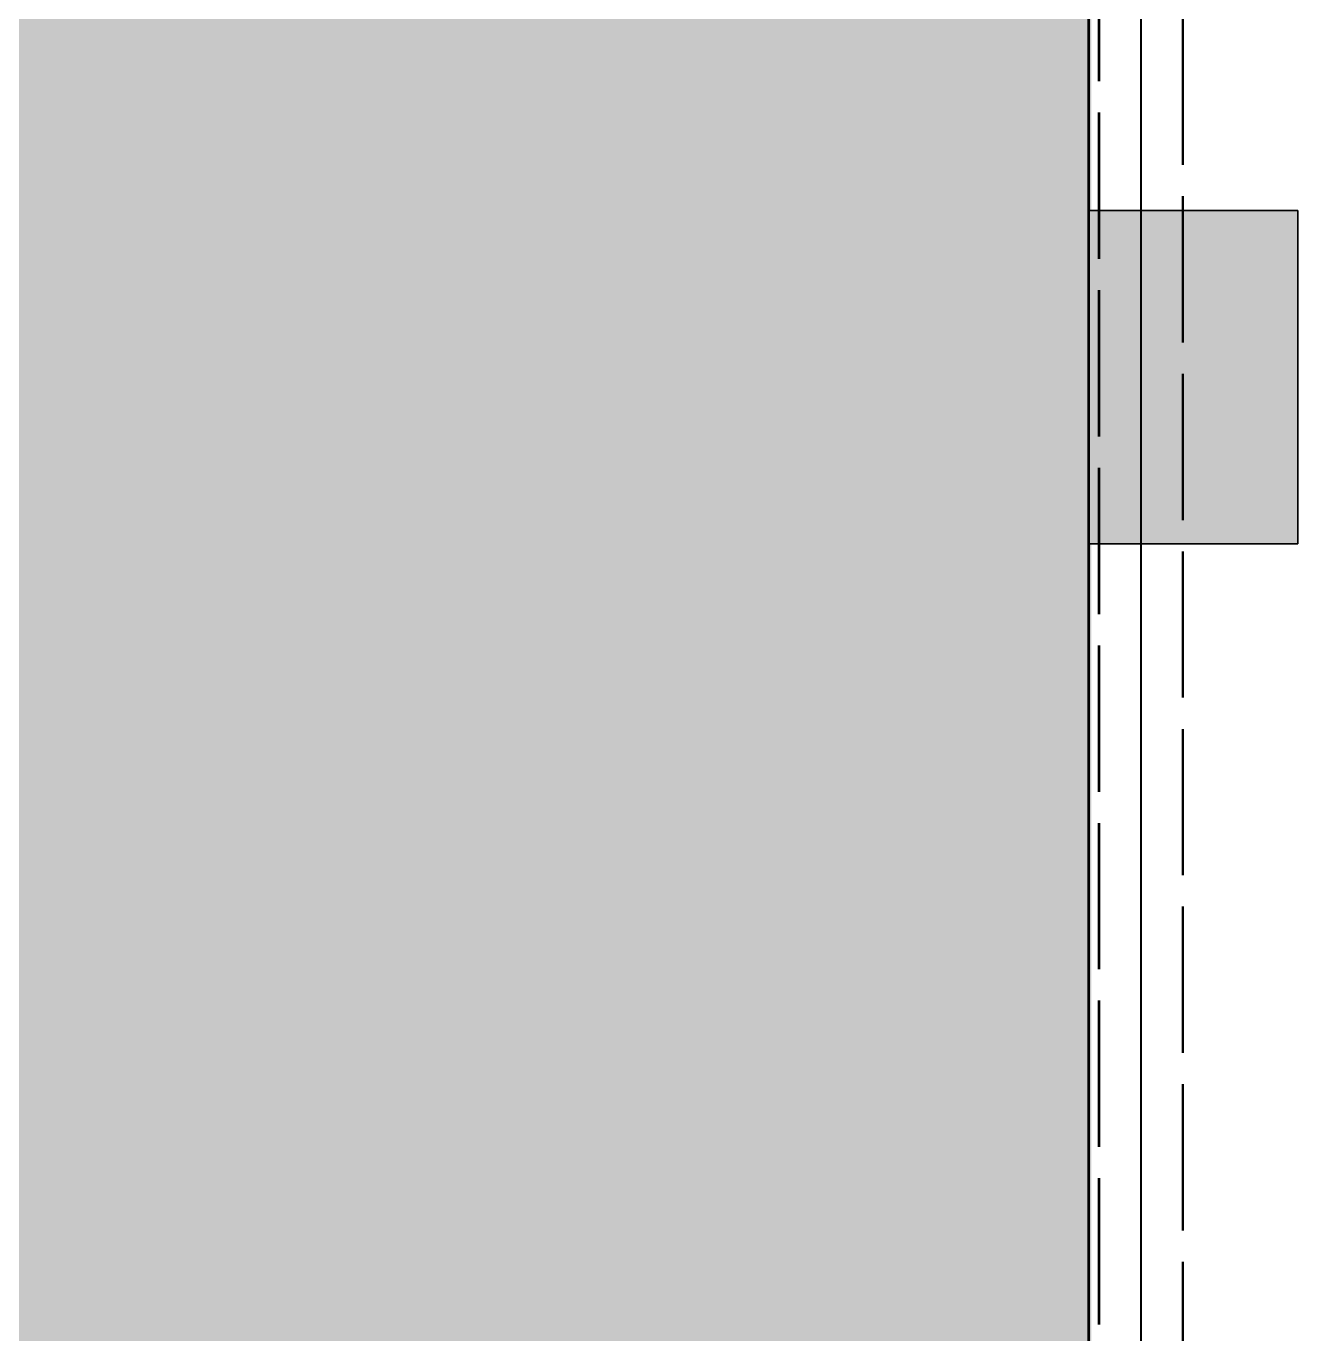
# Model space of a CAD drawing. Header units: millimetres. Extents: x -1589 to 4494, y -1079 to 3281.
# Drawn here: x 2733 to 3591, y 466 to 1350 of the extents above; entities that cross this region are included whole.
import ezdxf

# ---------------------------------------------------------------- set-up
doc = ezdxf.new("R2010")
doc.units = ezdxf.units.MM
doc.linetypes.add('DASH_99_21', pattern=[119.944444, 98.777778, -21.166667])
for name, color, linetype in [('GEOFAB', 5, 'Continuous'), ('MODULE_ART', 7, 'Continuous'), ('PIPES', 7, 'Continuous'), ('TANK', 7, 'Continuous')]:
    doc.layers.add(name, color=color, linetype=linetype)

# ---------------------------------------------------------------- blocks, each defined once
blk = doc.blocks.new('atlancube_face')
at = {"true_color": 0x000000}
blk.add_solid([(-1.79, -1.79), (1151.79, -1.79), (-1.79, 781.79), (1151.79, 781.79)], dxfattribs=at)

msp = doc.modelspace()

# ---------------------------------------------------------------- linework, layer by layer
at = {"layer": 'GEOFAB', "color": 5, "linetype": 'DASH_99_21', "lineweight": 50}
msp.add_line((3513.5, -63.5), (3513.5, 2088.22), dxfattribs=at)
at = {"layer": 'GEOFAB', "color": 6, "lineweight": 40}
msp.add_line((3485.28, -35.28), (3485.28, 2060), dxfattribs=at)
at = {"layer": 'GEOFAB', "color": 5, "linetype": 'DASH_99_21', "lineweight": 53}
msp.add_lwpolyline([(-7.06, -7.06), (3457.06, -7.06), (3457.06, 1567.06), (-7.06, 1567.06)], close=True, dxfattribs=at)
at = {"layer": 'PIPES', "lineweight": 35}
msp.add_lwpolyline([(3450, 1000), (3591.11, 1000), (3591.11, 1225), (3450, 1225)], close=True, dxfattribs=at)
at = {"layer": 'PIPES', "true_color": 0xbfbfbf}
msp.add_solid([(3450, 1000), (3591.11, 1000), (3450, 1225), (3591.11, 1225)], dxfattribs=at)
at = {"layer": 'TANK', "lineweight": 53}
msp.add_lwpolyline([(0, 0), (3450, 0), (3450, 1560), (0, 1560)], close=True, dxfattribs=at)

# ---------------------------------------------------------------- block references
at = {"layer": 'MODULE_ART'}
for p in [(2300, 780), (2300, 0)]:
    msp.add_blockref('atlancube_face', p, dxfattribs=at)

doc.saveas('drawing.dxf')
